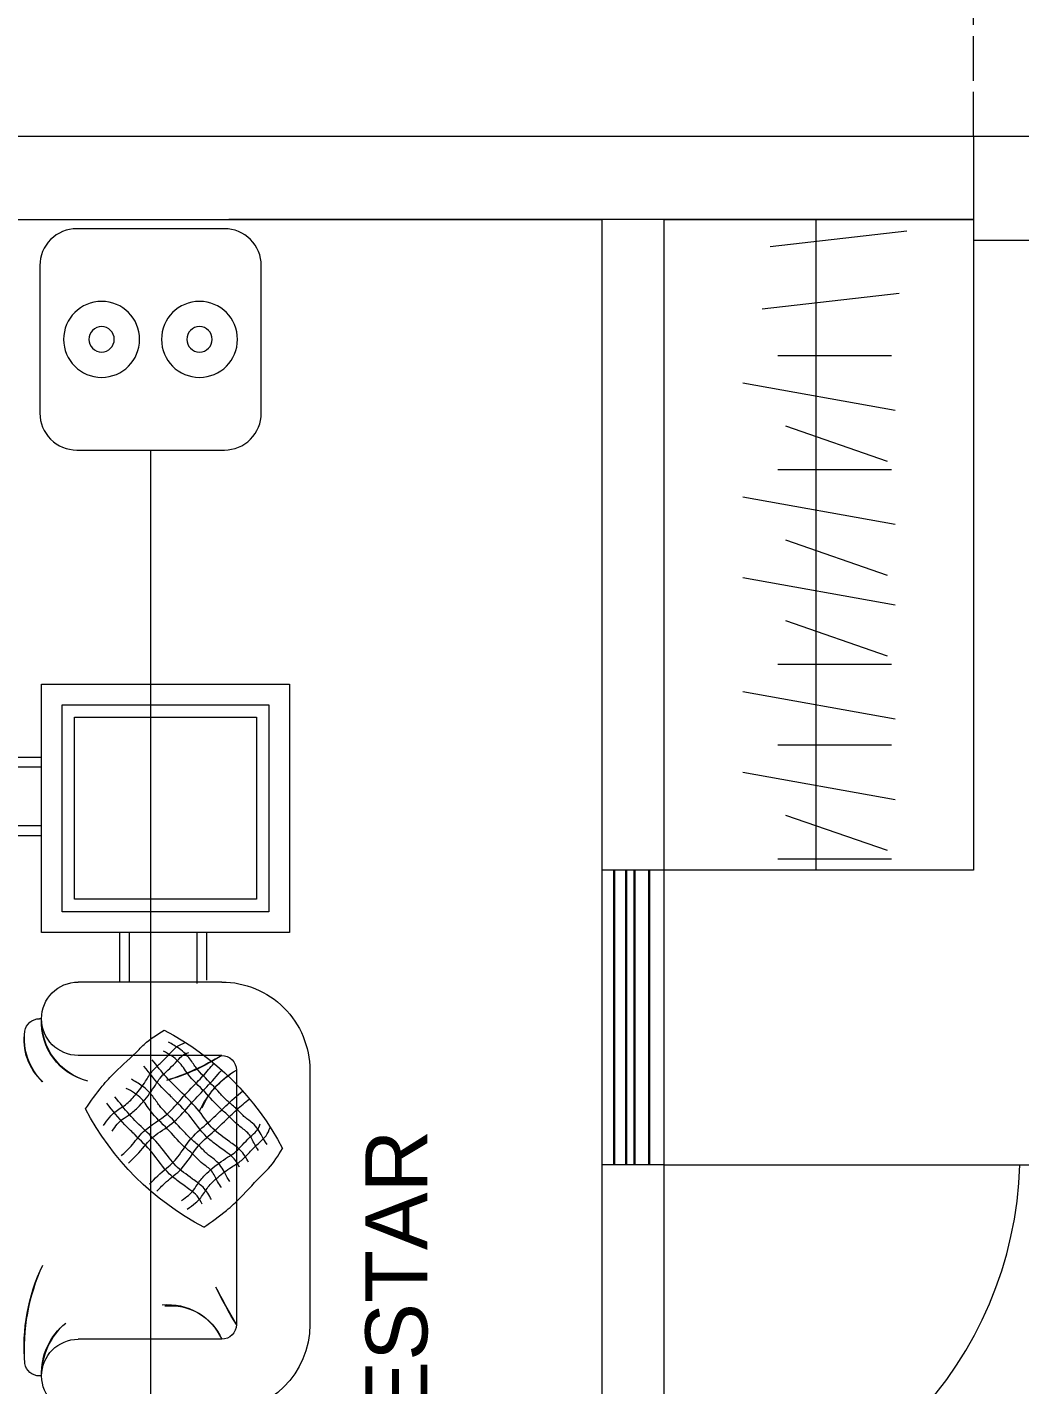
# Model space of a CAD drawing. Header units: metres. Extents: x -2 to 3328848, y -2 to 2725060.
# Drawn here: x 1662854.15 to 1662878.14, y 1363008.28 to 1363041.11 of the extents above; entities that cross this region are included whole.
import ezdxf

# ---------------------------------------------------------------- set-up
doc = ezdxf.new("R2010")
doc.units = ezdxf.units.M
doc.linetypes.add('ACAD_ISO02W100', pattern=[15, 12, -3])
doc.layers.get('0').update_dxf_attribs({"color": 253, "lineweight": 0})
for name, color, linetype, lineweight in [('ICT_TOMAS', 1, 'Continuous', 0), ('L.COLUMNA', 253, 'Continuous', 0), ('mobi alcolchonado', 253, 'Continuous', 0), ('MOBILIARIO2', 253, 'Continuous', 0), ('muebles', 253, 'Continuous', 0), ('NOFIJO', 253, 'Continuous', 0), ('PUERTAS', 253, 'Continuous', 0), ('ventanas', 253, 'Continuous', 30)]:
    doc.layers.add(name, color=color, linetype=linetype, lineweight=lineweight)
doc.styles.get("Standard").update_dxf_attribs({"font": 'arial.ttf'})

# ---------------------------------------------------------------- blocks, each defined once
blk = doc.blocks.new('A$C77BB287D')
at = {"layer": 'MOBILIARIO2'}
for centre, start, end in [((0.6026, -0.1261), 117.7162, 152.2785), ((-0.1261, 0.6027), 297.7162, 332.2785)]:
    blk.add_arc(centre, 0.6808, start, end, dxfattribs=at)
for points, knots in [([(0.4766, 0.286), (0.4635, 0.3048), (0.442, 0.3359), (0.3975, 0.3832), (0.3616, 0.4145), (0.3252, 0.4527), (0.3031, 0.4661), (0.286, 0.4765)], [0, 0, 0, 0, 0.0684504, 0.1132877, 0.1942981, 0.2115305, 0.2711605, 0.2711605, 0.2711605, 0.2711605]), ([(0.0374, 0.2001), (0.0428, 0.2077), (0.0453, 0.2118), (0.0544, 0.2301), (0.0629, 0.2434), (0.0817, 0.2592), (0.0875, 0.2625), (0.0991, 0.2733), (0.1054, 0.2803), (0.121, 0.2948), (0.1279, 0.3002), (0.1403, 0.3117), (0.1458, 0.3177), (0.1641, 0.338), (0.1789, 0.3532), (0.1976, 0.3721), (0.203, 0.3778), (0.2131, 0.3907), (0.2176, 0.3981), (0.2308, 0.4155), (0.2399, 0.4245), (0.2584, 0.4379), (0.2674, 0.4428), (0.2757, 0.4475)], [0, 0, 0, 0, 0.0279165, 0.0279165, 0.0558331, 0.0558331, 0.0837496, 0.0837496, 0.1116661, 0.1116661, 0.1395827, 0.1395827, 0.1674992, 0.1674992, 0.2233322, 0.2233322, 0.2512488, 0.2512488, 0.2791653, 0.2791653, 0.3070818, 0.3070818, 0.3349984, 0.3349984, 0.3349984, 0.3349984]), ([(0.4326, 0.2461), (0.4279, 0.253), (0.4199, 0.2647), (0.4028, 0.2825), (0.3778, 0.2952), (0.3538, 0.3218), (0.3326, 0.3492), (0.3167, 0.3776), (0.294, 0.3979), (0.274, 0.4172), (0.2568, 0.4384), (0.2424, 0.4437), (0.2352, 0.4463)], [0, 0, 0, 0, 0.0251558, 0.0423686, 0.0735031, 0.1079287, 0.1485001, 0.177757, 0.2045324, 0.2389579, 0.2619083, 0.2842956, 0.2842956, 0.2842956, 0.2842956]), ([(0.0579, 0.1858), (0.0612, 0.1904), (0.0701, 0.2032), (0.079, 0.2275), (0.1069, 0.2442), (0.1268, 0.2674), (0.1581, 0.2921), (0.1878, 0.3294), (0.2264, 0.3628), (0.2504, 0.4046), (0.2747, 0.4182), (0.2879, 0.4257)], [0, 0, 0, 0, 0.0170213, 0.0470063, 0.0743095, 0.1111398, 0.1383727, 0.19363, 0.2532688, 0.2904618, 0.3349984, 0.3349984, 0.3349984, 0.3349984]), ([(0.0823, 0.1572), (0.0867, 0.1656), (0.0938, 0.1781), (0.1112, 0.1951), (0.12, 0.2008), (0.1427, 0.2174), (0.1575, 0.2276), (0.1792, 0.2496), (0.1892, 0.2647), (0.2143, 0.2964), (0.2291, 0.3109), (0.2557, 0.3369), (0.269, 0.3497), (0.2925, 0.3759), (0.3037, 0.3903), (0.3153, 0.4051)], [0, 0, 0, 0, 0.0281332, 0.0281332, 0.0562664, 0.0562664, 0.1125327, 0.1125327, 0.1687991, 0.1687991, 0.2250654, 0.2250654, 0.2813318, 0.2813318, 0.3375981, 0.3375981, 0.3375981, 0.3375981]), ([(0.3895, 0.1728), (0.3816, 0.1803), (0.3623, 0.1985), (0.333, 0.241), (0.2807, 0.2666), (0.2436, 0.3129), (0.2098, 0.3473), (0.1833, 0.3754), (0.1706, 0.3909), (0.1665, 0.3958)], [0, 0, 0, 0, 0.0327415, 0.0793965, 0.1525082, 0.2007896, 0.25596, 0.2973537, 0.3163876, 0.3163876, 0.3163876, 0.3163876]), ([(0.412, 0.232), (0.4031, 0.2451), (0.3967, 0.2543), (0.3821, 0.2648), (0.3749, 0.2689), (0.3597, 0.2798), (0.3521, 0.2869), (0.3337, 0.3067), (0.3238, 0.3192), (0.3043, 0.3479), (0.299, 0.3587), (0.2799, 0.3776), (0.2664, 0.3893), (0.2428, 0.4152), (0.2418, 0.4173), (0.2266, 0.4228)], [0, 0, 0, 0, 0.0473826, 0.0473826, 0.0710739, 0.0710739, 0.0947652, 0.0947652, 0.1421478, 0.1421478, 0.1895304, 0.1895304, 0.236913, 0.236913, 0.2842956, 0.2842956, 0.2842956, 0.2842956]), ([(0.1044, 0.1455), (0.1081, 0.1525), (0.1153, 0.1663), (0.1374, 0.1827), (0.1601, 0.199), (0.1948, 0.2259), (0.222, 0.2706), (0.254, 0.3), (0.2759, 0.322), (0.3007, 0.3457), (0.3211, 0.3719), (0.335, 0.3897)], [0, 0, 0, 0, 0.0233914, 0.0462519, 0.0808435, 0.1081467, 0.1768845, 0.2347507, 0.2382573, 0.2698172, 0.3375981, 0.3375981, 0.3375981, 0.3375981]), ([(0.3724, 0.1547), (0.3596, 0.1667), (0.345, 0.1822), (0.3232, 0.2092), (0.3146, 0.2177), (0.2879, 0.2366), (0.2708, 0.2469), (0.2413, 0.2748), (0.2307, 0.2887), (0.2079, 0.3138), (0.1957, 0.3261), (0.171, 0.3521), (0.1584, 0.3664), (0.1472, 0.38)], [0, 0, 0, 0, 0.0527313, 0.0527313, 0.1054625, 0.1054625, 0.1581938, 0.1581938, 0.210925, 0.210925, 0.2636563, 0.2636563, 0.3163876, 0.3163876, 0.3163876, 0.3163876]), ([(0.3219, 0.1042), (0.3098, 0.117), (0.2943, 0.1315), (0.2674, 0.1534), (0.2588, 0.1619), (0.24, 0.1886), (0.2296, 0.2057), (0.2018, 0.2352), (0.1878, 0.2459), (0.1628, 0.2687), (0.1504, 0.2809), (0.1245, 0.3056), (0.1102, 0.3182), (0.0966, 0.3293)], [0, 0, 0, 0, 0.0527313, 0.0527313, 0.1054625, 0.1054625, 0.1581938, 0.1581938, 0.210925, 0.210925, 0.2636563, 0.2636563, 0.3163876, 0.3163876, 0.3163876, 0.3163876]), ([(0.1273, 0.1103), (0.1326, 0.1179), (0.1351, 0.1219), (0.1442, 0.1403), (0.1527, 0.1536), (0.1715, 0.1694), (0.1773, 0.1727), (0.1889, 0.1835), (0.1952, 0.1905), (0.2109, 0.2049), (0.2178, 0.2103), (0.2301, 0.2218), (0.2356, 0.2279), (0.2539, 0.2482), (0.2687, 0.2633), (0.2874, 0.2822), (0.2928, 0.288), (0.3029, 0.3009), (0.3074, 0.3083), (0.3206, 0.3257), (0.3298, 0.3347), (0.3483, 0.348), (0.3572, 0.353), (0.3655, 0.3576)], [0, 0, 0, 0, 0.0279165, 0.0279165, 0.0558331, 0.0558331, 0.0837496, 0.0837496, 0.1116661, 0.1116661, 0.1395827, 0.1395827, 0.1674992, 0.1674992, 0.2233322, 0.2233322, 0.2512488, 0.2512488, 0.2791653, 0.2791653, 0.3070818, 0.3070818, 0.3349984, 0.3349984, 0.3349984, 0.3349984]), ([(0.1477, 0.096), (0.151, 0.1006), (0.16, 0.1134), (0.1688, 0.1377), (0.1967, 0.1544), (0.2166, 0.1775), (0.248, 0.2023), (0.2777, 0.2396), (0.3162, 0.2729), (0.3403, 0.3148), (0.3645, 0.3284), (0.3777, 0.3358)], [0, 0, 0, 0, 0.0170213, 0.0470063, 0.0743095, 0.1111398, 0.1383727, 0.19363, 0.2532688, 0.2904618, 0.3349984, 0.3349984, 0.3349984, 0.3349984]), ([(0.3037, 0.087), (0.2962, 0.095), (0.278, 0.1142), (0.2355, 0.1436), (0.21, 0.1959), (0.1636, 0.233), (0.1292, 0.2667), (0.1012, 0.2932), (0.0856, 0.306), (0.0807, 0.31)], [0, 0, 0, 0, 0.0327415, 0.0793965, 0.1525082, 0.2007896, 0.25596, 0.2973537, 0.3163876, 0.3163876, 0.3163876, 0.3163876]), ([(0.1721, 0.0673), (0.1765, 0.0757), (0.1837, 0.0883), (0.201, 0.1053), (0.2098, 0.111), (0.2326, 0.1276), (0.2474, 0.1377), (0.269, 0.1598), (0.2791, 0.1748), (0.3041, 0.2066), (0.319, 0.2211), (0.3455, 0.2471), (0.3589, 0.2599), (0.3823, 0.2861), (0.3935, 0.3004), (0.4051, 0.3153)], [0, 0, 0, 0, 0.0281332, 0.0281332, 0.0562664, 0.0562664, 0.1125327, 0.1125327, 0.1687991, 0.1687991, 0.2250654, 0.2250654, 0.2813318, 0.2813318, 0.3375981, 0.3375981, 0.3375981, 0.3375981]), ([(0.1942, 0.0557), (0.1979, 0.0627), (0.2052, 0.0765), (0.2272, 0.0929), (0.25, 0.1092), (0.2846, 0.1361), (0.3118, 0.1807), (0.3438, 0.2102), (0.3657, 0.2321), (0.3905, 0.2559), (0.4109, 0.282), (0.4248, 0.2999)], [0, 0, 0, 0, 0.0233914, 0.0462519, 0.0808435, 0.1081467, 0.1768845, 0.2347507, 0.2382573, 0.2698172, 0.3375981, 0.3375981, 0.3375981, 0.3375981]), ([(0.2304, 0.0439), (0.2235, 0.0486), (0.2118, 0.0566), (0.1941, 0.0738), (0.1813, 0.0988), (0.1547, 0.1227), (0.1273, 0.144), (0.0989, 0.1598), (0.0787, 0.1826), (0.0594, 0.2026), (0.0382, 0.2197), (0.0329, 0.2342), (0.0303, 0.2414)], [0, 0, 0, 0, 0.0251558, 0.0423686, 0.0735031, 0.1079287, 0.1485001, 0.177757, 0.2045324, 0.2389579, 0.2619083, 0.2842956, 0.2842956, 0.2842956, 0.2842956]), ([(0.2445, 0.0646), (0.2315, 0.0735), (0.2222, 0.0799), (0.2117, 0.0944), (0.2076, 0.1016), (0.1968, 0.1168), (0.1896, 0.1245), (0.1698, 0.1428), (0.1573, 0.1527), (0.1286, 0.1723), (0.1178, 0.1776), (0.099, 0.1966), (0.0873, 0.2102), (0.0613, 0.2338), (0.0593, 0.2348), (0.0538, 0.2499)], [0, 0, 0, 0, 0.0473826, 0.0473826, 0.0710739, 0.0710739, 0.0947652, 0.0947652, 0.1421478, 0.1421478, 0.1895304, 0.1895304, 0.236913, 0.236913, 0.2842956, 0.2842956, 0.2842956, 0.2842956]), ([(0.1905, 0), (0.1718, 0.013), (0.1407, 0.0346), (0.0934, 0.079), (0.062, 0.115), (0.0238, 0.1513), (0.0104, 0.1734), (0, 0.1906)], [0, 0, 0, 0, 0.0684504, 0.1132877, 0.1942981, 0.2115305, 0.2711605, 0.2711605, 0.2711605, 0.2711605])]:
    blk.add_open_spline(points, degree=3, knots=knots, dxfattribs=at)
blk = doc.blocks.new('A$C7392403F')
at = {"layer": 'muebles'}
for p, q in [((0.5111, 0.6488), (0.5111, 0.7477)), ((0.5348, 0.6488), (0.5348, 0.7477)), ((0.6768, 0.6488), (0.6768, 0.7477)), ((0.7004, 0.6488), (0.7004, 0.7477)), ((1.1429, 0.6484), (1.1429, 0.6536)), ((2.0066, 0.6483), (2.0066, 0.6536)), ((1.0541, 0.213), (1.0542, 0.5597)), ((1.2316, 0.213), (1.2316, 0.5597)), ((1.9178, 0.213), (1.9179, 0.5596)), ((1.0542, 0.4594), (0.934, 0.4594)), ((1.0542, 0.4357), (0.934, 0.4357)), ((1.0573, 0.2726), (0.934, 0.2726)), ((1.0499, 0.2489), (0.934, 0.2489)), ((1.2671, 0.1775), (1.8823, 0.1775)), ((1.2671, 0.0001), (1.8823, 0))]:
    blk.add_line(p, q, dxfattribs=at)
for points in [[(0.334, 0.6488), (0.334, 0.0488), (0.934, 0.0488), (0.934, 0.6488)], [(0.384, 0.5988), (0.384, 0.0988), (0.884, 0.0988), (0.884, 0.5988)], [(0.414, 0.5688), (0.414, 0.1288), (0.854, 0.1288), (0.854, 0.5688)]]:
    blk.add_lwpolyline(points, close=True, dxfattribs=at)
for centre, radius, start, end in [((1.1944, 0.5547), 0.1357, 42.0997, 99.0841), ((1.1904, 0.5434), 0.1464, 44.3536, 96.8302), ((1.9352, 0.2387), 0.4518, 84.751, 115.7515), ((1.9423, 0.199), 0.4908, 86.0094, 114.4931), ((1.1784, 0.6536), 0.0355, 98.731, 179.994), ((1.9711, 0.6536), 0.0355, 359.994, 81.2571), ((1.1429, 0.5597), 0.0887, 359.994, 179.994), ((1.1515, 0.5024), 0.1462, 13.5389, 93.3478), ((1.1476, 0.4972), 0.1513, 15.1187, 91.7681), ((2.0006, 0.4924), 0.1561, 87.7811, 141.3295), ((2.0068, 0.4788), 0.1696, 90.0608, 139.0498), ((2.0066, 0.5596), 0.0887, 359.994, 179.994), ((0.8323, 0.4744), 0.4773, 326.7891, 344.4251), ((0.7409, 0.5159), 0.5766, 328.3171, 342.8972), ((1.9775, 0.3433), 0.1434, 174.5271, 245.4151), ((1.9716, 0.3367), 0.1349, 174.1481, 246.5124), ((1.4623, 0.0604), 0.2276, 115.1142, 149.0283), ((1.4387, 0.0803), 0.1972, 113.9392, 150.4768), ((1.2671, 0.213), 0.213, 179.994, 269.994), ((1.2671, 0.213), 0.0355, 179.994, 269.994), ((0.0642, -3.0333), 3.6898, 60.4798, 62.0814), ((1.3281, -0.7266), 1.0604, 58.4932, 64.068), ((1.8823, 0.213), 0.0355, 269.994, 359.994), ((1.8823, 0.213), 0.213, 269.994, 359.994)]:
    blk.add_arc(centre, radius, start, end, dxfattribs=at)
at = {"layer": 'muebles', "rotation": 90}
blk.add_blockref('A$C77BB287D', (1.647, 0.0658), dxfattribs=at)
blk = doc.blocks.new('TOMA TV')
blk.add_lwpolyline([(-0.1, 0.15), (0.1, 0.15, -0.414214), (0.15, 0.1), (0.15, -0.1, -0.414214), (0.1, -0.15), (-0.1, -0.15, -0.414214), (-0.15, -0.1), (-0.15, 0.1, -0.414214)], format="xyb", close=True)
for centre, radius in [((-0.0663, 0), 0.0515), ((0.0663, 0), 0.0515), ((-0.0663, 0), 0.0172), ((0.0663, 0), 0.0172)]:
    blk.add_circle(centre, radius)

msp = doc.modelspace()

# ---------------------------------------------------------------- linework, layer by layer
at = {"ltscale": 0.02}
for p, q in [((1662838.022, 1363036.46), (1662868.046, 1363036.46)), ((1662877.022, 1363036.46), (1662859.022, 1363036.46)), ((1662868.046, 1362980.676), (1662868.046, 1363036.46)), ((1662869.546, 1363036.46), (1662877.022, 1363036.46)), ((1662869.546, 1362997.888), (1662869.546, 1363036.46)), ((1662869.546, 1363020.72), (1662868.046, 1363020.72)), ((1662869.546, 1363013.6), (1662868.046, 1363013.6)), ((1662869.546, 1363013.6), (1662883.022, 1363013.6))]:
    msp.add_line(p, q, dxfattribs=at)
msp.add_lwpolyline([(1663191.022, 1362818.46), (1663191.022, 1363038.46), (1662791.022, 1363038.46), (1662791.022, 1362818.46)], close=True)
at = {"layer": 'ICT_TOMAS'}
msp.add_lwpolyline([(1662857.132, 1363030.881), (1662857.132, 1362975.24), (1662932.061, 1362975.24), (1662932.061, 1362939.004)], dxfattribs=at)
at = {"layer": 'L.COLUMNA', "linetype": 'ACAD_ISO02W100', "ltscale": 0.09}
msp.add_line((1662877.022, 1363038.46), (1662877.022, 1363097.565), dxfattribs=at)
at = {"layer": 'muebles', "ltscale": 0.02}
for p, q in [((1662873.21, 1363036.46), (1662873.21, 1363020.72)), ((1662877.022, 1363036.46), (1662877.022, 1363020.72)), ((1662875.416, 1363036.177), (1662872.108, 1363035.799)), ((1662875.227, 1363034.666), (1662871.919, 1363034.289)), ((1662875.038, 1363033.156), (1662872.297, 1363033.156)), ((1662875.132, 1363031.834), (1662871.446, 1363032.495)), ((1662874.943, 1363030.607), (1662872.486, 1363031.457)), ((1662875.038, 1363030.4), (1662872.297, 1363030.4)), ((1662875.132, 1363029.078), (1662871.446, 1363029.739)), ((1662874.943, 1363027.851), (1662872.486, 1363028.701)), ((1662875.132, 1363027.129), (1662871.446, 1363027.789)), ((1662874.943, 1363025.901), (1662872.486, 1363026.751)), ((1662875.038, 1363025.694), (1662872.297, 1363025.694)), ((1662875.132, 1363024.372), (1662871.446, 1363025.033)), ((1662875.038, 1363023.744), (1662872.297, 1363023.744)), ((1662875.132, 1363022.423), (1662871.446, 1363023.084)), ((1662874.943, 1363021.196), (1662872.486, 1363022.045)), ((1662875.038, 1363020.988), (1662872.297, 1363020.988)), ((1662877.022, 1363020.72), (1662869.546, 1363020.72))]:
    msp.add_line(p, q, dxfattribs=at)
at = {"layer": 'NOFIJO', "ltscale": 0.02}
msp.add_lwpolyline([(1662883.022, 1363035.96), (1662883.022, 1363038.46), (1662877.022, 1363038.46), (1662877.022, 1363035.96)], close=True, dxfattribs=at)
at = {"layer": 'PUERTAS'}
msp.add_arc((1662868.852, 1363013.87), 9.296, 274.2798, 358.3354, dxfattribs=at)
at = {"layer": 'ventanas', "ltscale": 0.2}
for p, q in [((1662868.34, 1363020.72), (1662868.34, 1363013.6)), ((1662868.626, 1363020.72), (1662868.626, 1363013.6)), ((1662868.826, 1363020.72), (1662868.826, 1363013.6)), ((1662869.188, 1363020.72), (1662869.188, 1363013.6))]:
    msp.add_line(p, q, dxfattribs=at)

# ---------------------------------------------------------------- block references
at = {"layer": 'ICT_TOMAS', "xscale": -17.84178858404148, "yscale": 17.84178858404148, "zscale": 17.84178858404148, "rotation": 180}
msp.add_blockref('TOMA TV', (1662857.132, 1363033.558), dxfattribs=at)
at = {"layer": 'mobi alcolchonado', "xscale": -10, "yscale": 10, "zscale": 10, "rotation": 90}
msp.add_blockref('A$C7392403F', (1662860.981, 1363028.559), dxfattribs=at)

# ---------------------------------------------------------------- texts
at = {"linetype": 'Continuous', "insert": (1662862.324, 1362998.027), "char_height": 1.5, "attachment_point": 1, "rotation": 90}
msp.add_mtext_dynamic_manual_height_columns('SALA DE ESTAR', width=45.32036, gutter_width=125, heights=[0], dxfattribs=at)

doc.saveas('drawing.dxf')
